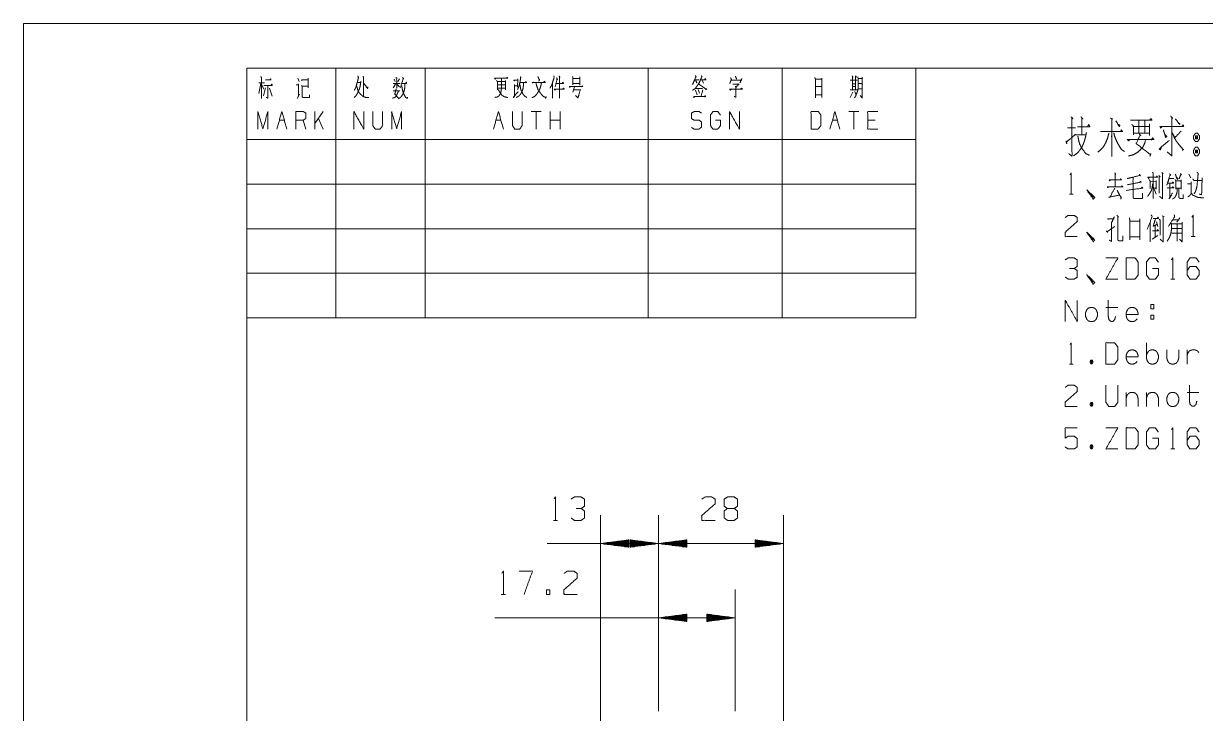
# Paper-space layout 'SHT3' of a CAD drawing. Header units: millimetres. Extents: x 0 to 210, y 0 to 297.
# Drawn here: x 0 to 132.4, y 219.6 to 297 of the extents above; entities that cross this region are included whole.
import ezdxf

# ---------------------------------------------------------------- set-up
doc = ezdxf.new("R2010")
doc.units = ezdxf.units.MM
doc.layers.add('101', color=7, linetype='Continuous', true_color=0xffffff)

psp = doc.layouts.new('SHT3')

# ---------------------------------------------------------------- linework, layer by layer
at = {"layer": '101', "color": 133, "linetype": 'Continuous', "lineweight": 18}
for p, q in [((0, 297), (0, 0)), ((210, 297), (0, 297)), ((205, 292), (25, 292)), ((25, 292), (100, 292)), ((25, 292), (25, 5)), ((25, 292), (100, 292)), ((25, 292), (100, 292)), ((25, 292), (25, 267)), ((35, 292), (35, 264)), ((45, 292), (45, 264)), ((70, 292), (70, 264)), ((85, 292), (85, 264)), ((100, 292), (100, 264)), ((25, 284), (100, 284)), ((25, 279), (100, 279)), ((25, 274), (100, 274)), ((25, 269), (100, 269)), ((25, 264), (100, 264))]:
    psp.add_line(p, q, dxfattribs=at)
at = {"layer": '101', "color": 72, "linetype": 'Continuous', "lineweight": 18}
for p, q in [((26.57, 290.3), (26.35, 289.18)), ((26.36, 290.36), (26.98, 290.36)), ((26.69, 290.14), (26.91, 289.66)), ((30.74, 290.88), (30.87, 290.49)), ((31.13, 290.07), (31.22, 289.97)), ((37.42, 290.41), (37.77, 290.41)), ((41.69, 290.2), (41.43, 289.78)), ((41.53, 290.78), (41.66, 290.49)), ((41.88, 290.18), (42.11, 289.91)), ((42.14, 290.82), (41.95, 290.49)), ((53.11, 290.49), (53.99, 290.49)), ((53.11, 290.14), (53.98, 290.14)), ((54.01, 290.63), (54.01, 289.56)), ((55, 290.16), (55, 288.89)), ((55.4, 290.82), (55.37, 289.89)), ((59.27, 290.28), (59.27, 288.65)), ((61.56, 290.86), (62.32, 290.86)), ((61.56, 290.28), (62.32, 290.28)), ((62.33, 291.05), (62.33, 290.09)), ((76.04, 290.67), (76.21, 290.34)), ((93.22, 291.13), (93.33, 290.98)), ((27.11, 289.78), (26.88, 288.91)), ((27.56, 289.76), (27.87, 288.87)), ((30.65, 288.62), (30.93, 289.08)), ((41.4, 289.47), (42.16, 289.47)), ((53.1, 289.76), (53.98, 289.76)), ((55.02, 290.01), (55.35, 290.01)), ((61.73, 289.91), (61.56, 289.33)), ((61.6, 289.56), (62.33, 289.56)), ((75.31, 289.52), (75.48, 289.02)), ((75.35, 289.72), (76.07, 289.72)), ((75.6, 289.62), (75.76, 289.2)), ((76.13, 289.56), (75.92, 288.89)), ((92.92, 289.33), (92.65, 288.71)), ((92.86, 289.95), (93.25, 289.95)), ((93.18, 289.37), (93.28, 289.04)), ((93.75, 288.94), (94, 288.69)), ((28.66, 286.17), (29.22, 286.17)), ((31.62, 285.18), (31.34, 286.17)), ((33.59, 287.14), (32.63, 285.78)), ((32.63, 285.18), (32.63, 287.14)), ((33.59, 285.18), (33.04, 286.36)), ((52.94, 286.17), (53.49, 286.17)), ((58.02, 287.14), (56.9, 287.14)), ((57.46, 287.14), (57.46, 285.18)), ((59.02, 285.18), (59.02, 287.14)), ((60.14, 286.17), (59.02, 286.17)), ((60.14, 285.18), (60.14, 287.14)), ((90.65, 286.17), (91.2, 286.17)), ((93.6, 287.14), (92.49, 287.14)), ((93.05, 287.14), (93.05, 285.18)), ((95.45, 286.17), (94.61, 286.17)), ((116.99, 285.31), (117.9, 285.31)), ((117.9, 284.52), (119.04, 284.52)), ((127.23, 279.97), (127.37, 279.82)), ((127.28, 279.87), (127.28, 278)), ((127.57, 280.32), (127.71, 280.17)), ((130.6, 280.1), (130.81, 279.7)), ((126.28, 279.27), (126.95, 279.3)), ((126.63, 278.65), (126.95, 277.87)), ((130.46, 279.02), (130.78, 279.02)), ((117.21, 277.87), (117.63, 277.87)), ((126.28, 274.71), (126.28, 272.54)), ((126.84, 274.34), (126.84, 273.06)), ((126.97, 274.76), (127.14, 274.26)), ((127.6, 275.44), (127.85, 275.36)), ((128.82, 275.01), (129.51, 275.01)), ((129.6, 275.21), (129.26, 274.74)), ((126.47, 272.81), (127.13, 273.24)), ((128.68, 273.49), (129.79, 273.49)), ((128.71, 274.04), (129.81, 274.04)), ((130.87, 273.11), (131.29, 273.11)), ((128.59, 268.35), (129.01, 268.35)), ((121.3, 265.16), (122.63, 265.16)), ((126.35, 264.31), (126.35, 263.84)), ((126.35, 264.31), (126.68, 264.31)), ((125.85, 259.45), (125.85, 261.2)), ((130.41, 258.82), (130.41, 260.4)), ((117.21, 258.82), (117.63, 258.82)), ((119.61, 259.27), (119.77, 258.85)), ((123.58, 255.64), (123.58, 254.06)), ((125.85, 255.64), (125.85, 254.06)), ((130.41, 255.64), (131.73, 255.64)), ((119.61, 254.51), (119.77, 254.09)), ((119.61, 249.75), (119.77, 249.32)), ((128.59, 249.3), (129.01, 249.3)), ((59.37, 241.29), (59.84, 241.29)), ((53.54, 232.97), (54, 232.97))]:
    psp.add_line(p, q, dxfattribs=at)
at = {"layer": '101', "color": 22, "linetype": 'Continuous', "lineweight": 18}
for p, q in [((64.65, 157.39), (64.65, 241.86)), ((71.15, 219.89), (71.15, 241.86)), ((71.15, 219.89), (71.15, 241.86)), ((85.17, 214.96), (85.17, 241.86)), ((71.15, 238.68), (58.67, 238.68)), ((67.82, 239.1), (64.65, 238.68)), ((67.82, 238.68), (64.65, 238.68)), ((67.82, 238.68), (64.65, 238.68)), ((64.65, 238.68), (67.82, 238.27)), ((67.82, 238.74), (65.04, 238.74)), ((67.82, 238.63), (65.04, 238.63)), ((67.82, 238.79), (65.42, 238.79)), ((67.82, 238.58), (65.42, 238.58)), ((67.82, 238.84), (65.81, 238.84)), ((67.82, 238.53), (65.81, 238.53)), ((67.82, 238.89), (66.19, 238.89)), ((67.82, 238.48), (66.19, 238.48)), ((67.82, 238.94), (66.58, 238.94)), ((67.82, 238.43), (66.58, 238.43)), ((67.82, 238.99), (66.96, 238.99)), ((67.82, 239.04), (67.35, 239.04)), ((67.82, 239.09), (67.74, 239.09)), ((67.82, 239.09), (67.74, 239.09)), ((67.82, 238.27), (67.82, 239.1)), ((71.15, 238.68), (67.97, 239.1)), ((67.97, 239.1), (67.97, 238.27)), ((67.97, 239.09), (68.06, 239.09)), ((67.97, 239.09), (68.06, 239.09)), ((67.97, 239.04), (68.45, 239.04)), ((67.97, 238.99), (68.83, 238.99)), ((67.97, 238.94), (69.22, 238.94)), ((67.97, 238.89), (69.61, 238.89)), ((67.97, 238.84), (69.99, 238.84)), ((67.97, 238.79), (70.38, 238.79)), ((67.97, 238.74), (70.76, 238.74)), ((67.97, 238.68), (71.15, 238.68)), ((67.97, 238.27), (71.15, 238.68)), ((67.97, 238.68), (71.15, 238.68)), ((67.97, 238.63), (70.76, 238.63)), ((67.97, 238.58), (70.38, 238.58)), ((67.97, 238.53), (69.99, 238.53)), ((67.97, 238.48), (69.61, 238.48)), ((67.97, 238.43), (69.22, 238.43)), ((74.32, 239.1), (71.15, 238.68)), ((74.32, 238.68), (71.15, 238.68)), ((71.15, 238.68), (74.32, 238.27)), ((85.17, 238.68), (71.15, 238.68)), ((74.32, 238.68), (71.15, 238.68)), ((74.32, 238.74), (71.54, 238.74)), ((74.32, 238.63), (71.54, 238.63)), ((74.32, 238.79), (71.92, 238.79)), ((74.32, 238.58), (71.92, 238.58)), ((74.32, 238.84), (72.31, 238.84)), ((74.32, 238.53), (72.31, 238.53)), ((74.32, 238.89), (72.69, 238.89)), ((74.32, 238.48), (72.69, 238.48)), ((74.32, 238.94), (73.08, 238.94)), ((74.32, 238.43), (73.08, 238.43)), ((74.32, 238.99), (73.46, 238.99)), ((74.32, 239.04), (73.85, 239.04)), ((74.32, 239.09), (74.24, 239.09)), ((74.32, 239.09), (74.24, 239.09)), ((74.32, 238.27), (74.32, 239.1)), ((85.17, 238.68), (82, 239.1)), ((82, 239.1), (82, 238.27)), ((82, 239.09), (82.08, 239.09)), ((82, 239.09), (82.08, 239.09)), ((82, 239.04), (82.47, 239.04)), ((82, 238.99), (82.86, 238.99)), ((82, 238.94), (83.24, 238.94)), ((82, 238.89), (83.63, 238.89)), ((82, 238.84), (84.01, 238.84)), ((82, 238.79), (84.4, 238.79)), ((82, 238.74), (84.78, 238.74)), ((82, 238.68), (85.17, 238.68)), ((82, 238.68), (85.17, 238.68)), ((82, 238.27), (85.17, 238.68)), ((82, 238.63), (84.78, 238.63)), ((82, 238.58), (84.4, 238.58)), ((82, 238.53), (84.01, 238.53)), ((82, 238.48), (83.63, 238.48)), ((82, 238.43), (83.24, 238.43)), ((67.82, 238.38), (66.96, 238.38)), ((67.82, 238.33), (67.35, 238.33)), ((67.82, 238.28), (67.74, 238.28)), ((67.82, 238.28), (67.74, 238.28)), ((67.97, 238.38), (68.83, 238.38)), ((67.97, 238.33), (68.45, 238.33)), ((67.97, 238.28), (68.06, 238.28)), ((67.97, 238.28), (68.06, 238.28)), ((74.32, 238.38), (73.46, 238.38)), ((74.32, 238.33), (73.85, 238.33)), ((74.32, 238.28), (74.24, 238.28)), ((74.32, 238.28), (74.24, 238.28)), ((82, 238.38), (82.86, 238.38)), ((82, 238.33), (82.47, 238.33)), ((82, 238.28), (82.08, 238.28)), ((82, 238.28), (82.08, 238.28)), ((71.15, 219.89), (71.15, 233.54)), ((79.76, 219.89), (79.76, 233.54)), ((74.32, 230.78), (71.15, 230.36)), ((74.32, 230.46), (71.92, 230.46)), ((74.32, 230.51), (72.31, 230.51)), ((74.32, 230.56), (72.69, 230.56)), ((74.32, 230.61), (73.08, 230.61)), ((74.32, 230.67), (73.46, 230.67)), ((74.32, 230.72), (73.85, 230.72)), ((74.32, 230.77), (74.24, 230.77)), ((74.32, 230.77), (74.24, 230.77)), ((74.32, 229.94), (74.32, 230.78)), ((76.59, 230.78), (76.59, 229.94)), ((79.76, 230.36), (76.59, 230.78)), ((76.59, 230.77), (76.68, 230.77)), ((76.59, 230.77), (76.68, 230.77)), ((76.59, 230.72), (77.06, 230.72)), ((76.59, 230.67), (77.45, 230.67)), ((76.59, 230.61), (77.83, 230.61)), ((76.59, 230.56), (78.22, 230.56)), ((76.59, 230.51), (78.61, 230.51)), ((76.59, 230.46), (78.99, 230.46)), ((79.76, 230.36), (52.83, 230.36)), ((71.15, 230.36), (74.32, 229.94)), ((74.32, 230.36), (71.15, 230.36)), ((74.32, 230.36), (71.15, 230.36)), ((74.32, 230.41), (71.54, 230.41)), ((74.32, 230.31), (71.54, 230.31)), ((74.32, 230.26), (71.92, 230.26)), ((74.32, 230.21), (72.31, 230.21)), ((74.32, 230.16), (72.69, 230.16)), ((74.32, 230.11), (73.08, 230.11)), ((74.32, 230.06), (73.46, 230.06)), ((74.32, 230.01), (73.85, 230.01)), ((74.32, 229.95), (74.24, 229.95)), ((74.32, 229.95), (74.24, 229.95)), ((76.59, 230.41), (79.38, 230.41)), ((76.59, 229.94), (79.76, 230.36)), ((76.59, 230.36), (79.76, 230.36)), ((76.59, 230.36), (79.76, 230.36)), ((76.59, 230.31), (79.38, 230.31)), ((76.59, 230.26), (78.99, 230.26)), ((76.59, 230.21), (78.61, 230.21)), ((76.59, 230.16), (78.22, 230.16)), ((76.59, 230.11), (77.83, 230.11)), ((76.59, 230.06), (77.45, 230.06)), ((76.59, 230.01), (77.06, 230.01)), ((76.59, 229.95), (76.68, 229.95)), ((76.59, 229.95), (76.68, 229.95))]:
    psp.add_line(p, q, dxfattribs=at)
at = {"layer": '101', "color": 72, "linetype": 'Continuous', "lineweight": 18}
for points, knots in [([(26.57, 291.07), (26.67, 290.94), (26.67, 288.6)], [0, 0, 0.064393, 1, 1]), ([(26.92, 290.07), (27.87, 290.07), (27.81, 290.24), (27.74, 290.09)], [0, 0, 0.737857, 0.874089, 1, 1]), ([(27.1, 290.69), (27.73, 290.69), (27.68, 290.82), (27.64, 290.74)], [0, 0, 0.736257, 0.890366, 1, 1]), ([(27.36, 290.07), (27.36, 288.65), (27.2, 288.73)], [0, 0, 0.887515, 1, 1]), ([(30.55, 290.14), (30.8, 290.14), (30.8, 290.26), (30.8, 288.81)], [0, 0, 0.136549, 0.204721, 1, 1]), ([(31.28, 290.69), (31.21, 290.63), (31.15, 290.69), (31.88, 290.69), (31.88, 290.88), (31.88, 289.78), (31.88, 289.97), (31.22, 289.97), (31.22, 288.83), (31.24, 288.75), (31.35, 288.71), (32.04, 288.71), (32.04, 289.02)], [0, 0, 0.017819, 0.033666, 0.169515, 0.204099, 0.407776, 0.442364, 0.564628, 0.775991, 0.791603, 0.814658, 0.942357, 1, 1]), ([(37.8, 290.55), (37.71, 289.95), (37.65, 289.76), (37.62, 289.62), (37.53, 289.47), (37.46, 289.31), (37.42, 289.18), (37.31, 289.02), (37.23, 288.89), (37.04, 288.71)], [0, 0, 0.296659, 0.392137, 0.46442, 0.547267, 0.635799, 0.700206, 0.795426, 0.869797, 1, 1]), ([(37.46, 291.13), (37.53, 290.94), (37.46, 290.67), (37.43, 290.53), (37.37, 290.34), (37.31, 290.14), (37.26, 289.95), (37.21, 289.78), (37.14, 289.66), (37.05, 289.52)], [0, 0, 0.116545, 0.278927, 0.365002, 0.478708, 0.603961, 0.717668, 0.817418, 0.901357, 1, 1]), ([(38.05, 291.11), (38.1, 290.96), (38.1, 288.87)], [0, 0, 0.06955, 1, 1]), ([(38.08, 290.38), (38.56, 289.72), (38.56, 289.91)], [0, 0, 0.814818, 1, 1]), ([(41.73, 290.94), (41.86, 290.88), (41.81, 290.92), (41.81, 289.76), (41.81, 290.3), (41.4, 290.3), (42.22, 290.3)], [0, 0, 0.046318, 0.069123, 0.437816, 0.608997, 0.739331, 1, 1]), ([(42.73, 290.2), (42.73, 289.95), (42.7, 289.68), (42.63, 289.39), (42.51, 289.1), (42.38, 288.89), (42.23, 288.71), (42.03, 288.58)], [0, 0, 0.134106, 0.280228, 0.441583, 0.610314, 0.742762, 0.870657, 1, 1]), ([(42.46, 290.96), (42.6, 290.82), (42.55, 290.86), (42.22, 289.8)], [0, 0, 0.143537, 0.187773, 1, 1]), ([(42.44, 290.28), (42.93, 290.28), (42.9, 290.45), (42.85, 290.34)], [0, 0, 0.634119, 0.848445, 1, 1]), ([(52.91, 290.86), (52.88, 290.76), (52.79, 290.88), (54.27, 290.88), (54.2, 290.98), (54.14, 290.88)], [0, 0, 0.054227, 0.130909, 0.87613, 0.940043, 1, 1]), ([(53.57, 290.88), (53.57, 289.72), (53.52, 289.58), (53.51, 289.41), (53.45, 289.2), (53.38, 289.04), (53.29, 288.91), (53.16, 288.81), (53.03, 288.75), (52.82, 288.73)], [0, 0, 0.455623, 0.515134, 0.580482, 0.665033, 0.736192, 0.79598, 0.861823, 0.919058, 1, 1]), ([(53.01, 290.63), (53.1, 290.49), (53.1, 289.58)], [0, 0, 0.156848, 1, 1]), ([(55.06, 290.65), (54.99, 290.57), (54.93, 290.65), (55.37, 290.65)], [0, 0, 0.169755, 0.325542, 1, 1]), ([(56.04, 290.36), (56.03, 290.16), (56, 289.95), (55.97, 289.72), (55.91, 289.52), (55.84, 289.33), (55.75, 289.18), (55.65, 289.02), (55.54, 288.91), (55.41, 288.81), (55.21, 288.71)], [0, 0, 0.105429, 0.211651, 0.328282, 0.437572, 0.539265, 0.625346, 0.724284, 0.79827, 0.883378, 1, 1]), ([(55.67, 291.05), (55.72, 290.96), (55.63, 290.41), (55.51, 289.99), (55.47, 289.85), (55.35, 289.62)], [0, 0, 0.062603, 0.440485, 0.727862, 0.828992, 1, 1]), ([(55.62, 290.18), (55.65, 289.99), (55.69, 289.8), (55.72, 289.6), (55.81, 289.43), (55.88, 289.29), (55.95, 289.12), (56.06, 288.98), (56.2, 288.83), (56.39, 288.73)], [0, 0, 0.109654, 0.220947, 0.342501, 0.451483, 0.545868, 0.651144, 0.754315, 0.874064, 1, 1]), ([(55.67, 290.38), (56.38, 290.38), (56.29, 290.49), (56.17, 290.36)], [0, 0, 0.696293, 0.830826, 1, 1]), ([(57.14, 290.45), (57.05, 290.34), (57.01, 290.38), (58.48, 290.38), (58.38, 290.55), (58.28, 290.41)], [0, 0, 0.066333, 0.095822, 0.818123, 0.913284, 1, 1]), ([(58.04, 290.41), (57.97, 290.01), (57.83, 289.6), (57.56, 289.16), (57.33, 288.87), (56.99, 288.69)], [0, 0, 0.190069, 0.398701, 0.640199, 0.817216, 1, 1]), ([(57.42, 290.3), (57.49, 290.07), (57.66, 289.58), (57.94, 289.18), (58.25, 288.83), (58.53, 288.71), (58.59, 288.79), (58.48, 288.62)], [0, 0, 0.103286, 0.330833, 0.538837, 0.740597, 0.872112, 0.915905, 1, 1]), ([(57.64, 291.07), (57.81, 290.65), (57.83, 290.76), (57.75, 290.55)], [0, 0, 0.581176, 0.716263, 1, 1]), ([(59.43, 291.13), (59.46, 290.98), (59.26, 290.34), (59.19, 290.09), (59.1, 289.95), (59, 289.76)], [0, 0, 0.101083, 0.561706, 0.738774, 0.854629, 1, 1]), ([(59.74, 290.92), (59.84, 290.69), (59.79, 290.78), (59.58, 289.91)], [0, 0, 0.200658, 0.282145, 1, 1]), ([(59.68, 290.3), (60.5, 290.3), (60.44, 290.45), (60.37, 290.3)], [0, 0, 0.720068, 0.857376, 1, 1]), ([(60.01, 291.13), (60.12, 290.98), (60.06, 291.05), (60.06, 288.65)], [0, 0, 0.069697, 0.101625, 1, 1]), ([(61.5, 291.07), (61.57, 290.98), (61.57, 290.14)], [0, 0, 0.115189, 1, 1]), ([(75.94, 291.15), (76.05, 291.03), (76.01, 291.05), (75.72, 290.38), (75.58, 290.14), (75.44, 289.95), (75.28, 289.72), (74.96, 289.52)], [0, 0, 0.080396, 0.103261, 0.444362, 0.576789, 0.688375, 0.819716, 1, 1]), ([(75.29, 291.17), (75.39, 291.03), (75.37, 291.07), (74.97, 290.16), (75.2, 290.69), (75.72, 290.69), (75.31, 290.69), (75.45, 290.34)], [0, 0, 0.057042, 0.07334, 0.392466, 0.581127, 0.745774, 0.87749, 1, 1]), ([(75.66, 290.26), (75.85, 290.09), (76.04, 289.97), (76.18, 289.87), (76.39, 289.7), (76.58, 289.68), (76.42, 289.6)], [0, 0, 0.194845, 0.370351, 0.508814, 0.712321, 0.860156, 1, 1]), ([(75.89, 290.69), (76.48, 290.69), (76.4, 290.84), (76.33, 290.74)], [0, 0, 0.669422, 0.855054, 1, 1]), ([(79.24, 290.92), (79.36, 290.69), (79.33, 290.78), (79.15, 290.28)], [0, 0, 0.294025, 0.394866, 1, 1]), ([(79.32, 290.67), (80.43, 290.67), (80.5, 290.84), (80.28, 290.36)], [0, 0, 0.611939, 0.711554, 1, 1]), ([(79.48, 290.2), (80.15, 290.2), (80.21, 290.26), (79.87, 289.89), (79.77, 289.97), (79.84, 289.89), (79.84, 288.73), (79.62, 288.87)], [0, 0, 0.230144, 0.259318, 0.430979, 0.476011, 0.513789, 0.910079, 1, 1]), ([(79.77, 291.11), (79.89, 290.82), (79.93, 290.86), (79.89, 290.76)], [0, 0, 0.644011, 0.768354, 1, 1]), ([(88.67, 290.94), (88.75, 290.78), (88.75, 288.69), (88.75, 289.02), (89.45, 289.02), (89.45, 288.71), (89.45, 290.88), (89.45, 290.76), (88.76, 290.76), (88.76, 289.95), (89.46, 289.95)], [0, 0, 0.022322, 0.280074, 0.320905, 0.407511, 0.44579, 0.713751, 0.729062, 0.813864, 0.913394, 1, 1]), ([(92.86, 291.13), (92.97, 290.98), (92.9, 291.07), (92.9, 289.56), (92.62, 289.56), (93.47, 289.56), (93.25, 289.56), (93.25, 291.07), (93.25, 290.67), (92.64, 290.67), (93.43, 290.67), (93.25, 290.67), (93.25, 290.26), (92.87, 290.26)], [0, 0, 0.025061, 0.039924, 0.243199, 0.280605, 0.39479, 0.42432, 0.627595, 0.680502, 0.763188, 0.869498, 0.893122, 0.948813, 1, 1]), ([(93.49, 291.03), (93.53, 290.88), (93.53, 289.7), (93.47, 289.43), (93.34, 289.12), (93.25, 288.87), (93.14, 288.69)], [0, 0, 0.062372, 0.548434, 0.661879, 0.800828, 0.909362, 1, 1]), ([(93.53, 290.86), (94, 290.86), (94, 290.98), (94, 288.62), (94, 290.28), (93.56, 290.28), (93.97, 290.28), (93.97, 289.7), (93.56, 289.7)], [0, 0, 0.072646, 0.091913, 0.457973, 0.714856, 0.782961, 0.846526, 0.936435, 1, 1]), ([(37.31, 290.01), (37.37, 289.87), (37.42, 289.7), (37.45, 289.56), (37.59, 289.27), (37.67, 289.18), (37.87, 288.98), (37.99, 288.87), (38.13, 288.79), (38.34, 288.73), (38.53, 288.73), (38.68, 288.71)], [0, 0, 0.075191, 0.157626, 0.228751, 0.384956, 0.438117, 0.578248, 0.65344, 0.734339, 0.837348, 0.928887, 1, 1]), ([(42.01, 289.41), (41.89, 289.16), (41.82, 288.98), (41.69, 288.79), (41.56, 288.69), (41.34, 288.65)], [0, 0, 0.251055, 0.434029, 0.64262, 0.795766, 1, 1]), ([(41.76, 289.68), (41.59, 289.1), (42.03, 288.62)], [0, 0, 0.483237, 1, 1]), ([(42.38, 290.01), (42.42, 289.8), (42.46, 289.56), (42.55, 289.27), (42.67, 288.98), (42.8, 288.75), (42.99, 288.6), (43.04, 288.75)], [0, 0, 0.122124, 0.267694, 0.442444, 0.622807, 0.774615, 0.912625, 1, 1]), ([(53.22, 289.6), (53.29, 289.43), (53.38, 289.29), (53.48, 289.16), (53.55, 289.04), (53.63, 288.94), (53.76, 288.87), (53.9, 288.79), (54.07, 288.75), (54.26, 288.71)], [0, 0, 0.124249, 0.240531, 0.35103, 0.449957, 0.536949, 0.636896, 0.752292, 0.866372, 1, 1]), ([(55.03, 288.89), (54.94, 288.71), (54.88, 288.73), (55.41, 289.37)], [0, 0, 0.187521, 0.244051, 1, 1]), ([(59.58, 289.66), (59.55, 289.52), (59.48, 289.66), (60.58, 289.66), (60.5, 289.78), (60.47, 289.68)], [0, 0, 0.08907, 0.186879, 0.848313, 0.935185, 1, 1]), ([(61.28, 289.91), (61.23, 289.85), (61.15, 289.95), (62.68, 289.95), (62.6, 290.01), (62.49, 289.91)], [0, 0, 0.038001, 0.105809, 0.873511, 0.927246, 1, 1]), ([(62.4, 289.62), (62.13, 288.65), (61.85, 288.94)], [0, 0, 0.71586, 1, 1]), ([(75.23, 288.81), (75.12, 288.71), (75.07, 288.81), (76.46, 288.81), (76.39, 288.94), (76.29, 288.79)], [0, 0, 0.078897, 0.135659, 0.837617, 0.910404, 1, 1]), ([(79.33, 289.68), (79.21, 289.52), (79.13, 289.66), (80.57, 289.66), (80.44, 289.76), (80.37, 289.68)], [0, 0, 0.096613, 0.17732, 0.867547, 0.947356, 1, 1]), ([(26.26, 285.18), (26.26, 287.14), (26.82, 285.18), (27.37, 287.14), (27.37, 285.18)], [0, 0, 0.245192, 0.5, 0.754808, 1, 1]), ([(30.51, 285.18), (30.51, 287.14), (31.34, 287.14), (31.62, 286.96), (31.62, 286.36), (31.34, 286.17), (30.51, 286.17)], [0, 0, 0.400952, 0.571035, 0.639278, 0.761676, 0.829917, 1, 1]), ([(37.01, 285.18), (37.01, 287.14), (38.12, 285.18), (38.12, 287.14)], [0, 0, 0.317574, 0.682426, 1, 1]), ([(39.13, 287.14), (39.13, 285.57), (39.39, 285.18), (39.95, 285.18), (40.24, 285.57), (40.24, 287.14)], [0, 0, 0.337152, 0.438599, 0.557781, 0.662848, 1, 1]), ([(41.25, 285.18), (41.25, 287.14), (41.81, 285.18), (42.36, 287.14), (42.36, 285.18)], [0, 0, 0.245192, 0.5, 0.754808, 1, 1]), ([(54.78, 287.14), (54.78, 285.57), (55.05, 285.18), (55.6, 285.18), (55.89, 285.57), (55.89, 287.14)], [0, 0, 0.337152, 0.438599, 0.557781, 0.662848, 1, 1]), ([(74.85, 285.36), (75.13, 285.18), (75.7, 285.18), (75.98, 285.39), (75.98, 285.97), (75.7, 286.17), (75.15, 286.17), (74.85, 286.36), (74.85, 286.96), (75.15, 287.14), (75.7, 287.14), (75.98, 286.96)], [0, 0, 0.068035, 0.184054, 0.254521, 0.372333, 0.442799, 0.555843, 0.626367, 0.748393, 0.81892, 0.931964, 1, 1]), ([(77.55, 286.17), (78.1, 286.17), (78.1, 285.57), (77.82, 285.18), (77.25, 285.18), (76.97, 285.57), (76.97, 286.75), (77.27, 287.14), (77.81, 287.14), (78.09, 286.75)], [0, 0, 0.103295, 0.214797, 0.304261, 0.410274, 0.499739, 0.718892, 0.809956, 0.910533, 1, 1]), ([(79.11, 285.18), (79.11, 287.14), (80.22, 285.18), (80.22, 287.14)], [0, 0, 0.317574, 0.682426, 1, 1]), ([(88.25, 285.18), (89.07, 285.18), (89.36, 285.57), (89.36, 286.75), (89.07, 287.14), (88.25, 287.14), (88.25, 285.18)], [0, 0, 0.142133, 0.227159, 0.431787, 0.516817, 0.65895, 1, 1]), ([(90.37, 285.18), (90.93, 287.14), (91.48, 285.18)], [0, 0, 0.5, 1, 1]), ([(95.73, 285.18), (94.61, 285.18), (94.61, 287.14), (95.73, 287.14)], [0, 0, 0.265389, 0.734611, 1, 1]), ([(117.39, 286.55), (117.6, 286.32), (117.5, 286.47), (117.5, 282.12), (117.13, 282.42)], [0, 0, 0.058121, 0.092648, 0.910292, 1, 1]), ([(118.51, 286.55), (118.74, 286.32), (118.61, 286.4), (118.61, 284.56)], [0, 0, 0.1415, 0.207212, 1, 1]), ([(121.81, 286.4), (122.05, 286.29), (121.95, 286.32), (121.95, 282.09), (121.95, 284.9), (120.67, 284.9), (123.17, 284.9), (123.03, 285.09), (122.98, 284.9)], [0, 0, 0.022711, 0.032395, 0.397208, 0.639341, 0.748901, 0.963455, 0.983224, 1, 1]), ([(122.42, 286.1), (122.8, 285.46), (122.88, 285.61), (122.69, 285.69)], [0, 0, 0.665995, 0.819284, 1, 1]), ([(124.06, 286.17), (126.48, 286.17), (126.34, 286.36), (126.18, 286.17)], [0, 0, 0.835354, 0.914861, 1, 1]), ([(124.2, 285.69), (124.41, 285.5), (124.41, 284.52), (124.41, 284.71), (126.18, 284.71), (126.18, 284.45), (126.18, 285.76), (126.18, 285.46), (124.33, 285.46), (124.99, 285.46), (124.99, 286.14), (124.99, 284.71), (125.65, 284.71), (125.65, 286.1)], [0, 0, 0.024061, 0.106928, 0.122864, 0.273836, 0.296146, 0.407697, 0.433193, 0.590926, 0.647259, 0.704628, 0.825741, 0.882074, 1, 1]), ([(128.56, 286.62), (128.78, 286.36), (128.7, 286.51), (128.7, 282.16), (128.19, 282.61)], [0, 0, 0.060996, 0.091684, 0.877914, 1, 1]), ([(129.09, 286.32), (129.57, 285.69), (129.6, 285.8), (129.39, 285.84)], [0, 0, 0.706411, 0.808931, 1, 1]), ([(119.12, 284.79), (119.01, 284.26), (118.9, 283.85), (118.77, 283.51), (118.61, 283.14), (118.35, 282.76), (118.08, 282.46), (117.66, 282.16)], [0, 0, 0.172188, 0.30911, 0.425674, 0.556628, 0.704269, 0.832976, 1, 1]), ([(118.11, 285.42), (119.51, 285.42), (119.38, 285.69), (119.25, 285.46)], [0, 0, 0.716781, 0.866788, 1, 1]), ([(127.58, 285.42), (127.45, 285.27), (127.37, 285.46), (130.02, 285.46), (129.94, 285.65), (129.84, 285.46)], [0, 0, 0.057621, 0.116245, 0.87937, 0.937996, 1, 1]), ([(127.74, 285.09), (128.01, 284.22), (128.14, 284.34), (127.95, 284.52)], [0, 0, 0.673373, 0.803132, 1, 1]), ([(129.73, 284.94), (129.02, 284.19), (128.75, 284.75), (129.02, 284.11), (129.25, 283.74), (129.52, 283.4), (129.97, 282.87), (130.02, 282.87), (129.84, 282.8)], [0, 0, 0.248756, 0.397958, 0.563614, 0.670261, 0.773236, 0.93925, 0.951973, 1, 1]), ([(116.84, 283.85), (116.92, 283.51), (116.86, 283.7), (117.9, 284.6)], [0, 0, 0.181308, 0.283199, 1, 1]), ([(118.16, 284.37), (118.21, 284.11), (118.27, 283.81), (118.37, 283.47), (118.53, 283.14), (119.04, 282.42), (119.46, 282.24)], [0, 0, 0.101604, 0.217194, 0.351411, 0.492973, 0.824035, 1, 1]), ([(121.63, 284.71), (121.5, 284.19), (121.26, 283.59), (120.99, 283.14), (120.41, 282.57)], [0, 0, 0.214886, 0.471141, 0.678418, 1, 1]), ([(122.19, 284.75), (122.29, 284.34), (122.5, 283.81), (122.77, 283.32), (123.06, 282.87), (123.38, 282.65)], [0, 0, 0.172227, 0.401196, 0.625592, 0.842428, 1, 1]), ([(123.98, 284), (123.85, 283.85), (123.72, 284), (126.69, 284), (126.53, 284.19), (126.4, 283.92)], [0, 0, 0.051202, 0.102404, 0.861893, 0.924786, 1, 1]), ([(125.73, 283.89), (125.65, 283.59), (125.42, 283.1), (124.91, 282.61), (124.43, 282.31), (123.85, 282.16)], [0, 0, 0.114106, 0.313644, 0.571355, 0.778592, 1, 1]), ([(125.04, 284.6), (125.23, 284.45), (125.15, 284.52), (124.7, 283.55), (126.29, 282.31), (126.34, 282.42), (126.24, 282.12)], [0, 0, 0.0615, 0.089673, 0.366505, 0.885933, 0.91799, 1, 1]), ([(127.53, 283.17), (127.4, 282.84), (127.27, 282.95), (128.41, 283.92)], [0, 0, 0.178041, 0.263409, 1, 1]), ([(131.58, 284.71), (131.34, 284.71), (131.13, 284.41), (131.13, 284.07), (131.34, 283.77), (131.58, 283.77), (131.79, 284.07), (131.79, 284.41), (131.58, 284.71)], [0, 0, 0.091009, 0.231139, 0.35987, 0.5, 0.591009, 0.731139, 0.85987, 1, 1]), ([(131.58, 284.07), (131.58, 284.41), (131.34, 284.41)], [0, 0, 0.585831, 1, 1]), ([(131.34, 284.07), (131.58, 284.07), (131.34, 284.41), (131.34, 284.07)], [0, 0, 0.241153, 0.658895, 1, 1]), ([(131.79, 282.8), (131.58, 283.14), (131.34, 283.14), (131.13, 282.8), (131.13, 282.5), (131.34, 282.16), (131.58, 282.16), (131.79, 282.5), (131.79, 282.8)], [0, 0, 0.149197, 0.238509, 0.387706, 0.5, 0.649197, 0.738509, 0.887706, 1, 1]), ([(131.58, 282.8), (131.34, 282.8), (131.58, 282.5), (131.58, 282.8)], [0, 0, 0.25881, 0.674591, 1, 1]), ([(131.34, 282.8), (131.34, 282.5), (131.58, 282.5)], [0, 0, 0.556999, 1, 1]), ([(117.28, 280.05), (117.42, 280.25), (117.42, 277.87)], [0, 0, 0.093491, 1, 1]), ([(122.29, 280.27), (122.41, 280.1), (122.33, 280.17), (122.33, 278.7), (121.46, 278.7), (123.21, 278.7), (123.12, 278.8), (123.01, 278.67)], [0, 0, 0.045421, 0.069985, 0.382583, 0.566131, 0.936973, 0.965256, 1, 1]), ([(121.81, 279.47), (121.72, 279.37), (121.67, 279.47), (123.05, 279.47), (122.96, 279.6), (122.89, 279.47)], [0, 0, 0.069438, 0.128332, 0.845637, 0.925285, 1, 1]), ([(125.08, 280.1), (125.17, 279.92), (125.11, 279.97), (123.68, 279.62), (124.34, 279.77), (124.34, 277.57), (124.37, 277.42), (124.46, 277.4), (125.42, 277.4), (125.42, 277.97)], [0, 0, 0.030685, 0.042092, 0.272772, 0.377787, 0.722121, 0.746243, 0.760617, 0.910004, 1, 1]), ([(126.15, 279.75), (126.1, 279.62), (126.01, 279.77), (127.09, 279.77), (127.02, 279.92), (126.97, 279.77)], [0, 0, 0.079265, 0.180893, 0.81031, 0.90712, 1, 1]), ([(126.15, 279.5), (126.26, 279.35), (126.26, 278.52)], [0, 0, 0.182108, 1, 1]), ([(126.52, 280.35), (126.6, 280.22), (126.6, 277.37)], [0, 0, 0.047977, 1, 1]), ([(127.64, 280.22), (127.64, 277.37), (127.32, 277.62)], [0, 0, 0.875675, 1, 1]), ([(128.43, 280.17), (128.57, 280), (128.5, 280.07), (128.13, 278.87), (128.38, 279.62), (128.91, 279.62)], [0, 0, 0.077468, 0.11296, 0.545476, 0.817421, 1, 1]), ([(129.05, 279.52), (129.14, 279.37), (129.14, 278.42), (129.14, 278.55), (129.72, 278.55), (129.72, 278.42), (129.72, 279.47), (129.72, 279.35), (129.12, 279.35)], [0, 0, 0.046634, 0.301098, 0.334579, 0.490816, 0.524297, 0.805548, 0.839029, 1, 1]), ([(129.08, 280.1), (129.31, 279.52), (129.37, 279.6), (129.23, 279.77)], [0, 0, 0.661513, 0.759638, 1, 1]), ([(129.67, 280.2), (129.76, 280.05), (129.72, 280.12), (129.51, 279.6)], [0, 0, 0.21149, 0.312198, 1, 1]), ([(131.04, 279.6), (131.15, 279.42), (132.07, 279.42)], [0, 0, 0.182093, 1, 1]), ([(131.5, 280.35), (131.64, 280.2), (131.61, 279.85), (131.57, 279.37), (131.5, 278.7), (131.36, 278.2), (131.2, 277.92)], [0, 0, 0.080833, 0.218771, 0.405547, 0.671675, 0.875426, 1, 1]), ([(132.09, 279.7), (132.03, 277.82), (131.77, 277.87)], [0, 0, 0.874254, 1, 1]), ([(119.29, 278.15), (119.89, 277.52), (119.75, 277.52), (119.15, 278.37), (119.89, 277.3), (120.05, 277.52), (119.15, 278.37)], [0, 0, 0.178025, 0.207059, 0.420796, 0.689032, 0.745609, 1, 1]), ([(121.58, 278.67), (121.51, 278.6), (121.46, 278.7)], [0, 0, 0.476597, 1, 1]), ([(122.29, 278.55), (121.74, 277.52), (121.58, 277.52), (122.84, 277.77), (122.56, 278.3), (123, 277.47), (123.01, 277.62), (122.98, 277.3)], [0, 0, 0.252056, 0.286553, 0.564053, 0.69338, 0.896344, 0.929101, 1, 1]), ([(123.59, 278.3), (125.43, 278.55), (125.36, 278.67), (125.26, 278.55)], [0, 0, 0.857802, 0.924203, 1, 1]), ([(123.7, 278.92), (125.27, 279.22), (125.17, 279.3), (125.04, 279.17)], [0, 0, 0.839668, 0.907777, 1, 1]), ([(126.56, 279.05), (126.49, 278.67), (126.45, 278.45), (126.38, 278.25), (126.21, 277.95), (126.12, 277.82), (125.98, 277.65)], [0, 0, 0.246557, 0.393712, 0.530758, 0.755734, 0.85464, 1, 1]), ([(126.95, 279.42), (126.95, 278.45), (126.79, 278.6)], [0, 0, 0.816823, 1, 1]), ([(128.17, 278.6), (128.91, 278.6), (128.8, 278.7), (128.71, 278.57)], [0, 0, 0.712979, 0.852978, 1, 1]), ([(128.25, 279.12), (128.89, 279.12), (128.8, 279.25), (128.73, 279.12)], [0, 0, 0.682006, 0.846084, 1, 1]), ([(128.48, 279.1), (128.48, 277.57), (128.39, 277.35), (128.75, 277.97)], [0, 0, 0.613738, 0.711023, 1, 1]), ([(129.3, 278.47), (129.3, 278.2), (129.23, 277.92), (129.12, 277.65), (129, 277.47), (128.77, 277.35)], [0, 0, 0.206834, 0.420394, 0.642075, 0.803267, 1, 1]), ([(129.49, 278.47), (129.49, 277.52), (129.56, 277.42), (129.7, 277.37), (129.97, 277.37), (129.97, 277.85)], [0, 0, 0.484055, 0.546456, 0.62288, 0.757967, 1, 1]), ([(130.85, 279.25), (130.85, 278), (130.83, 277.85), (130.69, 277.72), (130.49, 277.57)], [0, 0, 0.68108, 0.763367, 0.866207, 1, 1]), ([(130.9, 277.97), (131.02, 277.77), (131.2, 277.7), (131.4, 277.6), (131.57, 277.52), (131.77, 277.5), (132.01, 277.47), (132.26, 277.47)], [0, 0, 0.153713, 0.279205, 0.422105, 0.547591, 0.675713, 0.838265, 1, 1]), ([(122.54, 275.51), (122.71, 275.31), (122.63, 275.36), (122.63, 272.84), (122.64, 272.71), (122.8, 272.64), (123.21, 272.64), (123.21, 273.21)], [0, 0, 0.063897, 0.088204, 0.692697, 0.722919, 0.765023, 0.862345, 1, 1]), ([(125.94, 273.94), (126.49, 275.36), (126.4, 275.51), (126.38, 275.54)], [0, 0, 0.881757, 0.982312, 1, 1]), ([(128.96, 275.56), (129.01, 275.36), (128.31, 274.24)], [0, 0, 0.134745, 1, 1]), ([(130.94, 275.29), (131.08, 275.49), (131.08, 273.11)], [0, 0, 0.093493, 1, 1]), ([(116.75, 275.26), (117.07, 275.49), (117.75, 275.49), (118.09, 275.26), (118.09, 274.79), (116.73, 273.59), (116.75, 273.11), (118.09, 273.11)], [0, 0, 0.069692, 0.192977, 0.265273, 0.350228, 0.674739, 0.759753, 1, 1]), ([(121.35, 273.76), (121.49, 273.56), (121.42, 273.66), (122.29, 274.24)], [0, 0, 0.17409, 0.261137, 1, 1]), ([(121.6, 275.16), (121.57, 275.06), (121.48, 275.11), (122.22, 275.11)], [0, 0, 0.11166, 0.218542, 1, 1]), ([(122.25, 275.34), (121.92, 274.64), (121.92, 272.59), (121.67, 272.71)], [0, 0, 0.250159, 0.910674, 1, 1]), ([(123.93, 275.21), (124, 274.89), (124, 272.76), (124, 273.09), (125.1, 273.09), (125.1, 272.76), (125.1, 275.11), (125.1, 274.86), (124.02, 274.86)], [0, 0, 0.0422, 0.311814, 0.35305, 0.492088, 0.533324, 0.831486, 0.863204, 1, 1]), ([(126.86, 275.11), (126.6, 274.29), (127.06, 274.49)], [0, 0, 0.633567, 1, 1]), ([(126.61, 275.16), (127.21, 275.16), (127.14, 275.29), (127.06, 275.16)], [0, 0, 0.669481, 0.829459, 1, 1]), ([(127.28, 275.06), (127.39, 274.96), (127.39, 273.29)], [0, 0, 0.080057, 1, 1]), ([(127.73, 275.36), (127.73, 272.51), (127.39, 272.81)], [0, 0, 0.863553, 1, 1]), ([(128.54, 274.71), (128.66, 274.54), (128.66, 274.04), (128.64, 273.81), (128.62, 273.66), (128.57, 273.44), (128.5, 273.21), (128.41, 272.99), (128.32, 272.84), (128.18, 272.61)], [0, 0, 0.095692, 0.318943, 0.419715, 0.487156, 0.590371, 0.695675, 0.803609, 0.881347, 1, 1]), ([(128.68, 274.54), (129.84, 274.54), (129.84, 274.74), (129.84, 272.54), (129.56, 272.81)], [0, 0, 0.29451, 0.344999, 0.900412, 1, 1]), ([(129.21, 274.51), (129.3, 274.54), (129.3, 272.61)], [0, 0, 0.04554, 1, 1]), ([(119.29, 273.39), (119.89, 272.76), (119.75, 272.76), (119.15, 273.61), (119.89, 272.54), (120.05, 272.76), (119.15, 273.61)], [0, 0, 0.178025, 0.207059, 0.420796, 0.689032, 0.745609, 1, 1]), ([(126.52, 273.76), (127.2, 273.76), (127.09, 273.91), (127.02, 273.76)], [0, 0, 0.657734, 0.83762, 1, 1]), ([(117.75, 269.55), (118.09, 269.77), (118.09, 270.5), (117.75, 270.72), (117.07, 270.72), (116.73, 270.5)], [0, 0, 0.153875, 0.429853, 0.583728, 0.846125, 1, 1]), ([(122.64, 268.35), (121.3, 268.35), (122.64, 270.72), (121.3, 270.72)], [0, 0, 0.248062, 0.751938, 1, 1]), ([(123.58, 268.35), (124.57, 268.35), (124.92, 268.82), (124.92, 270.25), (124.57, 270.72), (123.58, 270.72), (123.58, 268.35)], [0, 0, 0.142134, 0.227162, 0.431789, 0.516816, 0.658951, 1, 1]), ([(126.52, 269.55), (127.2, 269.55), (127.2, 268.82), (126.86, 268.35), (126.17, 268.35), (125.84, 268.82), (125.84, 270.25), (126.19, 270.72), (126.84, 270.72), (127.18, 270.25)], [0, 0, 0.103295, 0.214795, 0.304261, 0.410274, 0.499741, 0.718894, 0.809957, 0.910534, 1, 1]), ([(128.66, 270.52), (128.8, 270.72), (128.8, 268.35)], [0, 0, 0.093491, 1, 1]), ([(130.41, 269.3), (130.72, 269.77), (131.41, 269.77), (131.75, 269.3), (131.75, 268.82), (131.41, 268.35), (130.72, 268.35), (130.41, 268.82), (130.41, 270.25), (130.72, 270.72), (131.41, 270.72), (131.75, 270.25)], [0, 0, 0.076964, 0.169761, 0.248075, 0.312018, 0.390331, 0.483128, 0.560093, 0.751925, 0.82889, 0.921687, 1, 1]), ([(116.75, 268.57), (117.07, 268.35), (117.75, 268.35), (118.09, 268.57), (118.09, 269.3), (117.75, 269.55), (117.24, 269.55)], [0, 0, 0.124121, 0.343688, 0.472446, 0.703377, 0.836734, 1, 1]), ([(119.29, 268.62), (119.89, 268), (119.75, 268), (119.15, 268.85), (119.89, 267.77), (120.05, 268), (119.15, 268.85)], [0, 0, 0.178025, 0.207059, 0.420796, 0.689032, 0.745609, 1, 1]), ([(116.75, 263.59), (116.75, 265.96), (118.09, 263.59), (118.09, 265.96)], [0, 0, 0.317574, 0.682426, 1, 1]), ([(119.13, 263.89), (119.32, 263.66), (119.57, 263.59), (119.8, 263.59), (120.05, 263.66), (120.24, 263.89), (120.35, 264.21), (120.35, 264.56), (120.24, 264.86), (120.05, 265.09), (119.8, 265.16), (119.57, 265.16), (119.32, 265.09), (119.13, 264.86), (119.02, 264.56), (119.02, 264.21), (119.13, 263.89)], [0, 0, 0.063222, 0.118198, 0.16705, 0.222024, 0.285247, 0.357933, 0.43235, 0.5, 0.563224, 0.618197, 0.66705, 0.722025, 0.785247, 0.852897, 0.927315, 1, 1]), ([(122.38, 264.16), (122.29, 263.81), (122.1, 263.61), (121.85, 263.61), (121.64, 263.81), (121.57, 264.16), (121.57, 265.99)], [0, 0, 0.107405, 0.190394, 0.264018, 0.350755, 0.456995, 1, 1]), ([(124.8, 263.89), (124.6, 263.66), (124.35, 263.59), (124.12, 263.59), (123.88, 263.66), (123.68, 263.89), (123.58, 264.21), (123.58, 264.56), (123.68, 264.86), (123.88, 265.09), (124.12, 265.16), (124.35, 265.16), (124.6, 265.09), (124.8, 264.86), (124.9, 264.56), (124.9, 264.39), (123.58, 264.39)], [0, 0, 0.053947, 0.100854, 0.142541, 0.189448, 0.243395, 0.305416, 0.368914, 0.426638, 0.480585, 0.527492, 0.569179, 0.616086, 0.670033, 0.727757, 0.759508, 1, 1]), ([(126.35, 265.01), (126.35, 265.49), (126.68, 265.49), (126.68, 265.01), (126.35, 265.01)], [0, 0, 0.292909, 0.5, 0.792909, 1, 1]), ([(126.68, 264.31), (126.68, 263.84), (126.35, 263.84)], [0, 0, 0.585818, 1, 1]), ([(117.28, 261), (117.42, 261.2), (117.42, 258.82)], [0, 0, 0.093491, 1, 1]), ([(121.3, 258.82), (122.29, 258.82), (122.64, 259.3), (122.64, 260.72), (122.29, 261.2), (121.3, 261.2), (121.3, 258.82)], [0, 0, 0.142135, 0.227161, 0.431789, 0.516816, 0.65895, 1, 1]), ([(124.8, 259.12), (124.6, 258.9), (124.35, 258.82), (124.12, 258.82), (123.88, 258.9), (123.68, 259.12), (123.58, 259.45), (123.58, 259.8), (123.68, 260.1), (123.88, 260.32), (124.12, 260.4), (124.35, 260.4), (124.6, 260.32), (124.8, 260.1), (124.9, 259.8), (124.9, 259.62), (123.58, 259.62)], [0, 0, 0.053947, 0.100854, 0.142541, 0.189448, 0.243395, 0.305416, 0.368914, 0.426638, 0.480585, 0.527492, 0.569179, 0.616086, 0.670033, 0.727757, 0.759508, 1, 1]), ([(125.85, 259.45), (125.96, 259.12), (126.15, 258.9), (126.4, 258.82), (126.63, 258.82), (126.88, 258.9), (127.07, 259.12), (127.18, 259.45), (127.18, 259.8), (127.07, 260.1), (126.88, 260.32), (126.63, 260.4), (126.4, 260.4), (126.15, 260.32), (125.96, 260.1), (125.85, 259.8)], [0, 0, 0.078529, 0.146836, 0.20623, 0.25901, 0.318403, 0.38671, 0.46524, 0.54564, 0.61873, 0.687037, 0.74643, 0.799211, 0.858604, 0.926911, 1, 1]), ([(128.13, 260.4), (128.13, 259.45), (128.24, 259.12), (128.43, 258.9), (128.68, 258.82), (128.91, 258.82), (129.15, 258.9), (129.35, 259.12), (129.46, 259.45), (129.46, 260.4)], [0, 0, 0.242015, 0.329107, 0.404862, 0.470732, 0.529267, 0.595139, 0.670893, 0.757985, 1, 1]), ([(130.41, 259.8), (130.51, 260.1), (130.71, 260.32), (130.95, 260.4), (131.29, 260.4), (131.54, 260.32), (131.73, 260.1)], [0, 0, 0.180186, 0.348579, 0.495006, 0.685182, 0.831603, 1, 1]), ([(119.61, 258.85), (119.77, 258.85), (119.85, 259.07), (119.77, 259.27), (119.61, 259.27), (119.52, 259.07), (119.61, 258.85), (119.77, 259.27)], [0, 0, 0.093976, 0.236787, 0.365958, 0.459933, 0.589104, 0.731915, 1, 1]), ([(116.75, 256.21), (117.07, 256.44), (117.75, 256.44), (118.09, 256.21), (118.09, 255.74), (116.73, 254.54), (116.75, 254.06), (118.09, 254.06)], [0, 0, 0.069692, 0.192977, 0.265273, 0.350228, 0.674739, 0.759753, 1, 1]), ([(121.3, 256.44), (121.3, 254.54), (121.62, 254.06), (122.29, 254.06), (122.64, 254.54), (122.64, 256.44)], [0, 0, 0.33715, 0.438599, 0.557781, 0.66285, 1, 1]), ([(123.58, 255.04), (123.68, 255.34), (123.88, 255.56), (124.12, 255.64), (124.35, 255.64), (124.6, 255.56), (124.8, 255.34), (124.9, 255.04), (124.9, 254.06)], [0, 0, 0.107749, 0.208448, 0.296006, 0.37382, 0.461378, 0.562077, 0.669826, 1, 1]), ([(125.85, 255.04), (125.96, 255.34), (126.15, 255.56), (126.4, 255.64), (126.63, 255.64), (126.88, 255.56), (127.07, 255.34), (127.18, 255.04), (127.18, 254.06)], [0, 0, 0.107749, 0.208449, 0.296007, 0.373818, 0.461376, 0.562076, 0.669825, 1, 1]), ([(128.24, 254.36), (128.43, 254.14), (128.68, 254.06), (128.91, 254.06), (129.15, 254.14), (129.35, 254.36), (129.46, 254.69), (129.46, 255.04), (129.35, 255.34), (129.15, 255.56), (128.91, 255.64), (128.68, 255.64), (128.43, 255.56), (128.24, 255.34), (128.13, 255.04), (128.13, 254.69), (128.24, 254.36)], [0, 0, 0.063224, 0.118197, 0.16705, 0.222025, 0.285247, 0.357933, 0.43235, 0.5, 0.563222, 0.618198, 0.66705, 0.722024, 0.785247, 0.852897, 0.927315, 1, 1]), ([(131.48, 254.64), (131.4, 254.29), (131.2, 254.09), (130.95, 254.09), (130.74, 254.29), (130.67, 254.64), (130.67, 256.46)], [0, 0, 0.107404, 0.190393, 0.264018, 0.350755, 0.456994, 1, 1]), ([(119.61, 254.09), (119.77, 254.09), (119.85, 254.31), (119.77, 254.51), (119.61, 254.51), (119.52, 254.31), (119.61, 254.09), (119.77, 254.51)], [0, 0, 0.093976, 0.236787, 0.365958, 0.459933, 0.589104, 0.731915, 1, 1]), ([(116.73, 249.52), (117.07, 249.3), (117.75, 249.3), (118.09, 249.52), (118.09, 250.47), (117.75, 250.72), (117.07, 250.72), (116.73, 250.5), (116.73, 251.67), (118.09, 251.67)], [0, 0, 0.062228, 0.168343, 0.230571, 0.376815, 0.441266, 0.547381, 0.609609, 0.79049, 1, 1]), ([(122.64, 249.3), (121.3, 249.3), (122.64, 251.67), (121.3, 251.67)], [0, 0, 0.248062, 0.751938, 1, 1]), ([(123.58, 249.3), (124.57, 249.3), (124.92, 249.77), (124.92, 251.2), (124.57, 251.67), (123.58, 251.67), (123.58, 249.3)], [0, 0, 0.142134, 0.227162, 0.431789, 0.516816, 0.658951, 1, 1]), ([(126.52, 250.5), (127.2, 250.5), (127.2, 249.77), (126.86, 249.3), (126.17, 249.3), (125.84, 249.77), (125.84, 251.2), (126.19, 251.67), (126.84, 251.67), (127.18, 251.2)], [0, 0, 0.103295, 0.214795, 0.304261, 0.410274, 0.499741, 0.718894, 0.809957, 0.910534, 1, 1]), ([(128.66, 251.47), (128.8, 251.67), (128.8, 249.3)], [0, 0, 0.093491, 1, 1]), ([(130.41, 250.25), (130.72, 250.72), (131.41, 250.72), (131.75, 250.25), (131.75, 249.77), (131.41, 249.3), (130.72, 249.3), (130.41, 249.77), (130.41, 251.2), (130.72, 251.67), (131.41, 251.67), (131.75, 251.2)], [0, 0, 0.076964, 0.169761, 0.248075, 0.312018, 0.390331, 0.483128, 0.560093, 0.751925, 0.82889, 0.921687, 1, 1]), ([(119.61, 249.32), (119.77, 249.32), (119.85, 249.55), (119.77, 249.75), (119.61, 249.75), (119.52, 249.55), (119.61, 249.32), (119.77, 249.75)], [0, 0, 0.093976, 0.236787, 0.365958, 0.459933, 0.589104, 0.731915, 1, 1]), ([(59.45, 243.69), (59.6, 243.91), (59.6, 241.29)], [0, 0, 0.093485, 1, 1]), ([(62.49, 242.62), (62.86, 242.87), (62.86, 243.67), (62.49, 243.91), (61.73, 243.91), (61.35, 243.67)], [0, 0, 0.153876, 0.42985, 0.583726, 0.846124, 1, 1]), ([(76.02, 243.67), (76.37, 243.91), (77.13, 243.91), (77.5, 243.67), (77.5, 243.14), (76, 241.82), (76.02, 241.29), (77.5, 241.29)], [0, 0, 0.069692, 0.192978, 0.265273, 0.350225, 0.674739, 0.759753, 1, 1]), ([(78.88, 242.62), (78.53, 242.87), (78.53, 243.67), (78.88, 243.91), (79.64, 243.91), (80.01, 243.67), (80.01, 242.87), (79.64, 242.62), (78.88, 242.62), (78.51, 242.34), (78.51, 241.57), (78.88, 241.29), (79.64, 241.29), (80.01, 241.54), (80.01, 242.34), (79.64, 242.62)], [0, 0, 0.047573, 0.136084, 0.183657, 0.267813, 0.317164, 0.405674, 0.455025, 0.539182, 0.590295, 0.675754, 0.726868, 0.811024, 0.860376, 0.948886, 1, 1]), ([(61.37, 241.54), (61.73, 241.29), (62.49, 241.29), (62.86, 241.54), (62.86, 242.34), (62.49, 242.62), (61.92, 242.62)], [0, 0, 0.124123, 0.343689, 0.47245, 0.703376, 0.836733, 1, 1]), ([(53.61, 235.37), (53.77, 235.59), (53.77, 232.97)], [0, 0, 0.09349, 1, 1]), ([(56.09, 232.97), (57.02, 235.59), (55.54, 235.59)], [0, 0, 0.65247, 1, 1]), ([(60.57, 235.34), (60.92, 235.59), (61.68, 235.59), (62.05, 235.34), (62.05, 234.82), (60.55, 233.49), (60.57, 232.97), (62.05, 232.97)], [0, 0, 0.069692, 0.192977, 0.265273, 0.350225, 0.674738, 0.759752, 1, 1]), ([(58.6, 232.97), (58.97, 232.97), (58.97, 233.49), (58.6, 233.49), (58.6, 232.97)], [0, 0, 0.207086, 0.5, 0.707086, 1, 1])]:
    psp.add_open_spline(points, degree=1, knots=knots, dxfattribs=at)
for points in [[(28.38, 285.18), (28.94, 287.14), (29.5, 285.18)], [(52.66, 285.18), (53.22, 287.14), (53.77, 285.18)]]:
    psp.add_open_spline(points, degree=1, dxfattribs=at)

doc.saveas('drawing.dxf')
